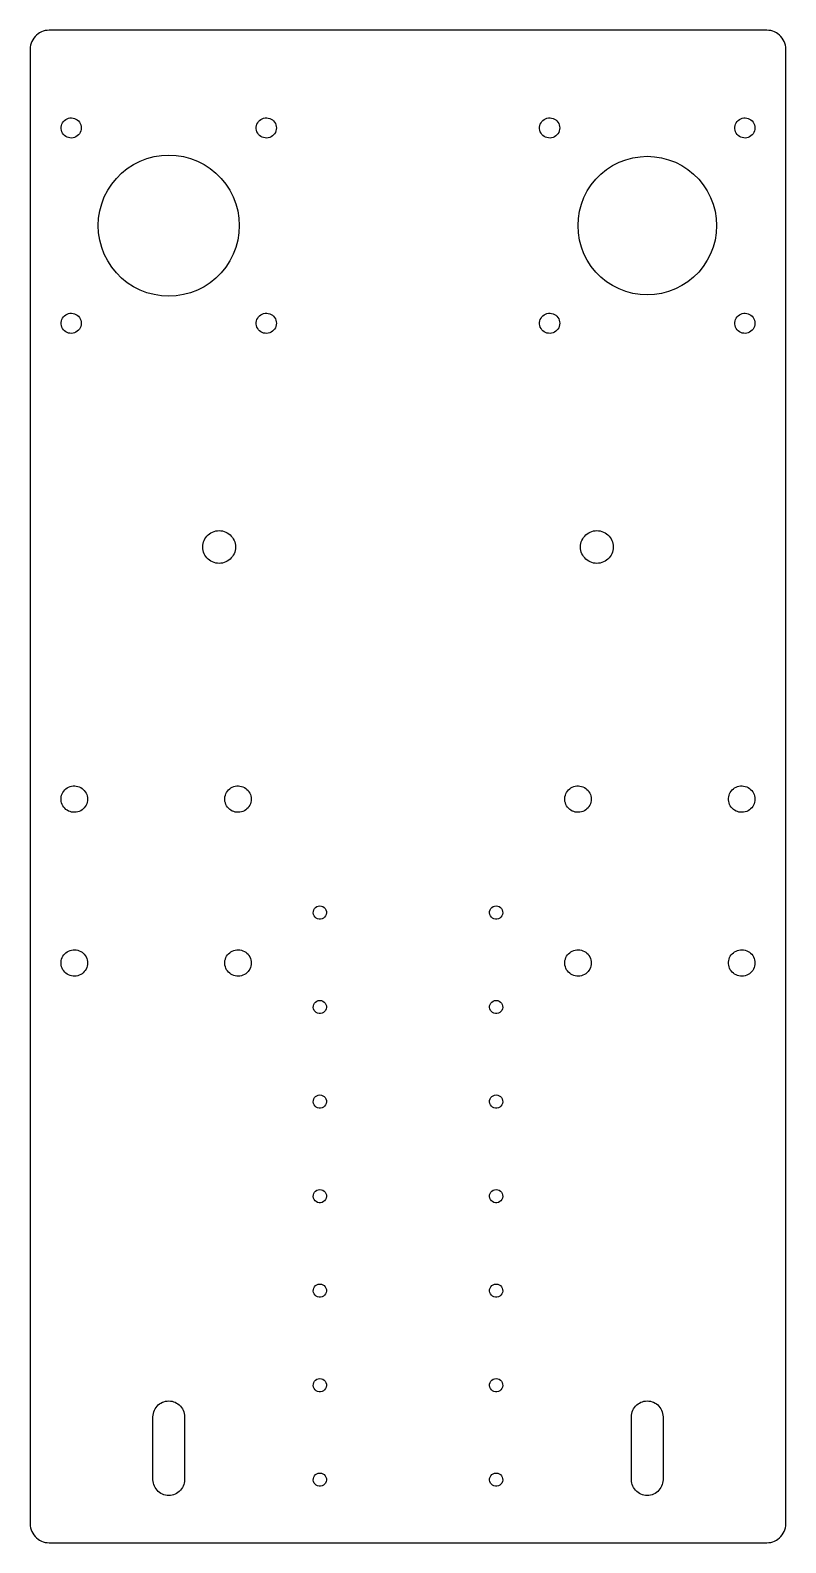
# Model space of a CAD drawing. Extents: x -60 to 60, y -120 to 120.
import ezdxf

# ---------------------------------------------------------------- set-up
doc = ezdxf.new("R2010")
doc.units = 0
doc.layers.get('0').update_dxf_attribs({"linetype": 'CONTINUOUS'})

msp = doc.modelspace()

# ---------------------------------------------------------------- linework, layer by layer
for points in [[(57.3136, -119.984), (57.6237, -119.934), (57.9271, -119.853), (58.2202, -119.741), (58.5, -119.598), (58.7634, -119.427), (59.0074, -119.229), (59.2294, -119.007), (59.4271, -118.763), (59.5981, -118.5), (59.7406, -118.22), (59.8532, -117.927), (59.9344, -117.624), (59.9836, -117.314), (60, -117), (60, 117), (59.9836, 117.314), (59.9344, 117.624), (59.8532, 117.927), (59.7406, 118.22), (59.5981, 118.5), (59.4271, 118.763), (59.2294, 119.007), (59.0074, 119.229), (58.7634, 119.427), (58.5, 119.598), (58.2202, 119.741), (57.9271, 119.853), (57.6237, 119.934), (57.3136, 119.984), (57, 120), (-57, 120), (-57.3136, 119.984), (-57.6237, 119.934), (-57.9271, 119.853), (-58.2202, 119.741), (-58.5, 119.598), (-58.7634, 119.427), (-59.0074, 119.229), (-59.2294, 119.007), (-59.4271, 118.763), (-59.5981, 118.5), (-59.7406, 118.22), (-59.8532, 117.927), (-59.9344, 117.624), (-59.9836, 117.314), (-60, 117), (-60, -117), (-59.9836, -117.314), (-59.9344, -117.624), (-59.8532, -117.927), (-59.7406, -118.22), (-59.5981, -118.5), (-59.4271, -118.763), (-59.2294, -119.007), (-59.0074, -119.229), (-58.7634, -119.427), (-58.5, -119.598), (-58.2202, -119.741), (-57.9271, -119.853), (-57.6237, -119.934), (-57.3136, -119.984), (-57, -120), (57, -120)], [(-53.6835, 102.911), (-53.924, 102.957), (-54.1545, 103.04), (-54.3697, 103.157), (-54.5645, 103.306), (-54.7344, 103.482), (-54.8753, 103.682), (-54.984, 103.902), (-55.0579, 104.135), (-55.0953, 104.378), (-55.0953, 104.622), (-55.0579, 104.865), (-54.984, 105.098), (-54.8753, 105.318), (-54.7344, 105.518), (-54.5645, 105.694), (-54.3697, 105.843), (-54.1545, 105.96), (-53.924, 106.043), (-53.6835, 106.089), (-53.4387, 106.099), (-53.1954, 106.071), (-52.9592, 106.006), (-52.7356, 105.906), (-52.53, 105.772), (-52.3472, 105.609), (-52.1913, 105.421), (-52.0661, 105.21), (-51.9746, 104.983), (-51.9188, 104.744), (-51.9, 104.5), (-51.9188, 104.256), (-51.9746, 104.017), (-52.0661, 103.79), (-52.1913, 103.579), (-52.3472, 103.391), (-52.53, 103.228), (-52.7356, 103.094), (-52.9592, 102.994), (-53.1954, 102.929), (-53.4387, 102.901)], [(-22.6835, 102.911), (-22.924, 102.957), (-23.1545, 103.04), (-23.3697, 103.157), (-23.5645, 103.306), (-23.7344, 103.482), (-23.8753, 103.682), (-23.984, 103.902), (-24.0579, 104.135), (-24.0953, 104.378), (-24.0953, 104.622), (-24.0579, 104.865), (-23.984, 105.098), (-23.8753, 105.318), (-23.7344, 105.518), (-23.5645, 105.694), (-23.3697, 105.843), (-23.1545, 105.96), (-22.924, 106.043), (-22.6835, 106.089), (-22.4387, 106.099), (-22.1954, 106.071), (-21.9592, 106.006), (-21.7356, 105.906), (-21.53, 105.772), (-21.3472, 105.609), (-21.1913, 105.421), (-21.0661, 105.21), (-20.9746, 104.983), (-20.9188, 104.744), (-20.9, 104.5), (-20.9188, 104.256), (-20.9746, 104.017), (-21.0661, 103.79), (-21.1913, 103.579), (-21.3472, 103.391), (-21.53, 103.228), (-21.7356, 103.094), (-21.9592, 102.994), (-22.1954, 102.929), (-22.4387, 102.901)], [(22.3165, 102.911), (22.076, 102.957), (21.8455, 103.04), (21.6303, 103.157), (21.4355, 103.306), (21.2656, 103.482), (21.1247, 103.682), (21.016, 103.902), (20.9421, 104.135), (20.9047, 104.378), (20.9047, 104.622), (20.9421, 104.865), (21.016, 105.098), (21.1247, 105.318), (21.2656, 105.518), (21.4355, 105.694), (21.6303, 105.843), (21.8455, 105.96), (22.076, 106.043), (22.3165, 106.089), (22.5613, 106.099), (22.8046, 106.071), (23.0408, 106.006), (23.2644, 105.906), (23.47, 105.772), (23.6528, 105.609), (23.8087, 105.421), (23.9339, 105.21), (24.0254, 104.983), (24.0812, 104.744), (24.1, 104.5), (24.0812, 104.256), (24.0254, 104.017), (23.9339, 103.79), (23.8087, 103.579), (23.6528, 103.391), (23.47, 103.228), (23.2644, 103.094), (23.0408, 102.994), (22.8046, 102.929), (22.5613, 102.901)], [(53.3165, 102.911), (53.076, 102.957), (52.8455, 103.04), (52.6303, 103.157), (52.4355, 103.306), (52.2656, 103.482), (52.1247, 103.682), (52.016, 103.902), (51.9421, 104.135), (51.9047, 104.378), (51.9047, 104.622), (51.9421, 104.865), (52.016, 105.098), (52.1247, 105.318), (52.2656, 105.518), (52.4355, 105.694), (52.6303, 105.843), (52.8455, 105.96), (53.076, 106.043), (53.3165, 106.089), (53.5613, 106.099), (53.8046, 106.071), (54.0408, 106.006), (54.2644, 105.906), (54.47, 105.772), (54.6528, 105.609), (54.8087, 105.421), (54.9339, 105.21), (55.0254, 104.983), (55.0812, 104.744), (55.1, 104.5), (55.0812, 104.256), (55.0254, 104.017), (54.9339, 103.79), (54.8087, 103.579), (54.6528, 103.391), (54.47, 103.228), (54.2644, 103.094), (54.0408, 102.994), (53.8046, 102.929), (53.5613, 102.901)], [(-39.1707, 77.8614), (-40.3286, 78.0447), (-41.461, 78.3482), (-42.5555, 78.7683), (-43.6, 79.3005), (-44.5832, 79.939), (-45.4943, 80.6768), (-46.3232, 81.5057), (-47.061, 82.4168), (-47.6995, 83.4), (-48.2317, 84.4445), (-48.6518, 85.539), (-48.9553, 86.6714), (-49.1386, 87.8293), (-49.2, 89), (-49.1386, 90.1707), (-48.9553, 91.3286), (-48.6518, 92.461), (-48.2317, 93.5555), (-47.6995, 94.6), (-47.061, 95.5832), (-46.3232, 96.4943), (-45.4943, 97.3232), (-44.5832, 98.061), (-43.6, 98.6995), (-42.5555, 99.2317), (-41.461, 99.6518), (-40.3286, 99.9553), (-39.1707, 100.139), (-38, 100.2), (-36.8293, 100.139), (-35.6714, 99.9553), (-34.539, 99.6518), (-33.4445, 99.2317), (-32.4, 98.6995), (-31.4168, 98.061), (-30.5057, 97.3232), (-29.6768, 96.4943), (-28.939, 95.5832), (-28.3005, 94.6), (-27.7683, 93.5555), (-27.3482, 92.461), (-27.0447, 91.3286), (-26.8614, 90.1707), (-26.8, 89), (-26.8614, 87.8293), (-27.0447, 86.6714), (-27.3482, 85.539), (-27.7683, 84.4445), (-28.3005, 83.4), (-28.939, 82.4168), (-29.6768, 81.5057), (-30.5057, 80.6768), (-31.4168, 79.939), (-32.4, 79.3005), (-33.4445, 78.7683), (-34.539, 78.3482), (-35.6714, 78.0447), (-36.8293, 77.8614), (-38, 77.8)], [(36.8502, 78.0603), (35.713, 78.2404), (34.6008, 78.5384), (33.5259, 78.951), (32.5, 79.4737), (31.5344, 80.1008), (30.6396, 80.8254), (29.8254, 81.6396), (29.1008, 82.5344), (28.4737, 83.5), (27.951, 84.5259), (27.5384, 85.6008), (27.2404, 86.713), (27.0603, 87.8502), (27, 89), (27.0603, 90.1498), (27.2404, 91.287), (27.5384, 92.3992), (27.951, 93.4741), (28.4737, 94.5), (29.1008, 95.4656), (29.8254, 96.3604), (30.6396, 97.1746), (31.5344, 97.8992), (32.5, 98.5263), (33.5259, 99.049), (34.6008, 99.4616), (35.713, 99.7596), (36.8502, 99.9397), (38, 100), (39.1498, 99.9397), (40.287, 99.7596), (41.3992, 99.4616), (42.4741, 99.049), (43.5, 98.5263), (44.4656, 97.8992), (45.3604, 97.1746), (46.1746, 96.3604), (46.8992, 95.4656), (47.5263, 94.5), (48.049, 93.4741), (48.4616, 92.3992), (48.7596, 91.287), (48.9397, 90.1498), (49, 89), (48.9397, 87.8502), (48.7596, 86.713), (48.4616, 85.6008), (48.049, 84.5259), (47.5263, 83.5), (46.8992, 82.5344), (46.1746, 81.6396), (45.3604, 80.8254), (44.4656, 80.1008), (43.5, 79.4737), (42.4741, 78.951), (41.3992, 78.5384), (40.287, 78.2404), (39.1498, 78.0603), (38, 78)], [(-53.6835, 71.9106), (-53.924, 71.9572), (-54.1545, 72.04), (-54.3697, 72.157), (-54.5645, 72.3055), (-54.7344, 72.482), (-54.8753, 72.6824), (-54.984, 72.9019), (-55.0579, 73.1354), (-55.0953, 73.3775), (-55.0953, 73.6225), (-55.0579, 73.8646), (-54.984, 74.0981), (-54.8753, 74.3176), (-54.7344, 74.518), (-54.5645, 74.6945), (-54.3697, 74.843), (-54.1545, 74.96), (-53.924, 75.0428), (-53.6835, 75.0894), (-53.4387, 75.0988), (-53.1954, 75.0707), (-52.9592, 75.0058), (-52.7356, 74.9056), (-52.53, 74.7725), (-52.3472, 74.6095), (-52.1913, 74.4205), (-52.0661, 74.21), (-51.9746, 73.9828), (-51.9188, 73.7442), (-51.9, 73.5), (-51.9188, 73.2558), (-51.9746, 73.0172), (-52.0661, 72.79), (-52.1913, 72.5795), (-52.3472, 72.3905), (-52.53, 72.2275), (-52.7356, 72.0944), (-52.9592, 71.9942), (-53.1954, 71.9293), (-53.4387, 71.9012)], [(-22.6835, 71.9106), (-22.924, 71.9572), (-23.1545, 72.04), (-23.3697, 72.157), (-23.5645, 72.3055), (-23.7344, 72.482), (-23.8753, 72.6824), (-23.984, 72.9019), (-24.0579, 73.1354), (-24.0953, 73.3775), (-24.0953, 73.6225), (-24.0579, 73.8646), (-23.984, 74.0981), (-23.8753, 74.3176), (-23.7344, 74.518), (-23.5645, 74.6945), (-23.3697, 74.843), (-23.1545, 74.96), (-22.924, 75.0428), (-22.6835, 75.0894), (-22.4387, 75.0988), (-22.1954, 75.0707), (-21.9592, 75.0058), (-21.7356, 74.9056), (-21.53, 74.7725), (-21.3472, 74.6095), (-21.1913, 74.4205), (-21.0661, 74.21), (-20.9746, 73.9828), (-20.9188, 73.7442), (-20.9, 73.5), (-20.9188, 73.2558), (-20.9746, 73.0172), (-21.0661, 72.79), (-21.1913, 72.5795), (-21.3472, 72.3905), (-21.53, 72.2275), (-21.7356, 72.0944), (-21.9592, 71.9942), (-22.1954, 71.9293), (-22.4387, 71.9012)], [(22.3165, 71.9106), (22.076, 71.9572), (21.8455, 72.04), (21.6303, 72.157), (21.4355, 72.3055), (21.2656, 72.482), (21.1247, 72.6824), (21.016, 72.9019), (20.9421, 73.1354), (20.9047, 73.3775), (20.9047, 73.6225), (20.9421, 73.8646), (21.016, 74.0981), (21.1247, 74.3176), (21.2656, 74.518), (21.4355, 74.6945), (21.6303, 74.843), (21.8455, 74.96), (22.076, 75.0428), (22.3165, 75.0894), (22.5613, 75.0988), (22.8046, 75.0707), (23.0408, 75.0058), (23.2644, 74.9056), (23.47, 74.7725), (23.6528, 74.6095), (23.8087, 74.4205), (23.9339, 74.21), (24.0254, 73.9828), (24.0812, 73.7442), (24.1, 73.5), (24.0812, 73.2558), (24.0254, 73.0172), (23.9339, 72.79), (23.8087, 72.5795), (23.6528, 72.3905), (23.47, 72.2275), (23.2644, 72.0944), (23.0408, 71.9942), (22.8046, 71.9293), (22.5613, 71.9012)], [(53.3165, 71.9106), (53.076, 71.9572), (52.8455, 72.04), (52.6303, 72.157), (52.4355, 72.3055), (52.2656, 72.482), (52.1247, 72.6824), (52.016, 72.9019), (51.9421, 73.1354), (51.9047, 73.3775), (51.9047, 73.6225), (51.9421, 73.8646), (52.016, 74.0981), (52.1247, 74.3176), (52.2656, 74.518), (52.4355, 74.6945), (52.6303, 74.843), (52.8455, 74.96), (53.076, 75.0428), (53.3165, 75.0894), (53.5613, 75.0988), (53.8046, 75.0707), (54.0408, 75.0058), (54.2644, 74.9056), (54.47, 74.7725), (54.6528, 74.6095), (54.8087, 74.4205), (54.9339, 74.21), (55.0254, 73.9828), (55.0812, 73.7442), (55.1, 73.5), (55.0812, 73.2558), (55.0254, 73.0172), (54.9339, 72.79), (54.8087, 72.5795), (54.6528, 72.3905), (54.47, 72.2275), (54.2644, 72.0944), (54.0408, 71.9942), (53.8046, 71.9293), (53.5613, 71.9012)], [(-30.2718, 35.4142), (-30.5406, 35.4568), (-30.8034, 35.5273), (-31.0575, 35.6248), (-31.3, 35.7483), (-31.5282, 35.8966), (-31.7397, 36.0678), (-31.9322, 36.2603), (-32.1034, 36.4718), (-32.2517, 36.7), (-32.3752, 36.9425), (-32.4727, 37.1966), (-32.5432, 37.4594), (-32.5858, 37.7282), (-32.6, 38), (-32.5858, 38.2718), (-32.5432, 38.5406), (-32.4727, 38.8034), (-32.3752, 39.0575), (-32.2517, 39.3), (-32.1034, 39.5282), (-31.9322, 39.7397), (-31.7397, 39.9322), (-31.5282, 40.1034), (-31.3, 40.2517), (-31.0575, 40.3752), (-30.8034, 40.4727), (-30.5406, 40.5432), (-30.2718, 40.5858), (-30, 40.6), (-29.7282, 40.5858), (-29.4594, 40.5432), (-29.1966, 40.4727), (-28.9425, 40.3752), (-28.7, 40.2517), (-28.4718, 40.1034), (-28.2603, 39.9322), (-28.0678, 39.7397), (-27.8966, 39.5282), (-27.7483, 39.3), (-27.6248, 39.0575), (-27.5273, 38.8034), (-27.4568, 38.5406), (-27.4142, 38.2718), (-27.4, 38), (-27.4142, 37.7282), (-27.4568, 37.4594), (-27.5273, 37.1966), (-27.6248, 36.9425), (-27.7483, 36.7), (-27.8966, 36.4718), (-28.0678, 36.2603), (-28.2603, 36.0678), (-28.4718, 35.8966), (-28.7, 35.7483), (-28.9425, 35.6248), (-29.1966, 35.5273), (-29.4594, 35.4568), (-29.7282, 35.4142), (-30, 35.4)], [(29.7282, 35.4142), (29.4594, 35.4568), (29.1966, 35.5273), (28.9425, 35.6248), (28.7, 35.7483), (28.4718, 35.8966), (28.2603, 36.0678), (28.0678, 36.2603), (27.8966, 36.4718), (27.7483, 36.7), (27.6248, 36.9425), (27.5273, 37.1966), (27.4568, 37.4594), (27.4142, 37.7282), (27.4, 38), (27.4142, 38.2718), (27.4568, 38.5406), (27.5273, 38.8034), (27.6248, 39.0575), (27.7483, 39.3), (27.8966, 39.5282), (28.0678, 39.7397), (28.2603, 39.9322), (28.4718, 40.1034), (28.7, 40.2517), (28.9425, 40.3752), (29.1966, 40.4727), (29.4594, 40.5432), (29.7282, 40.5858), (30, 40.6), (30.2718, 40.5858), (30.5406, 40.5432), (30.8034, 40.4727), (31.0575, 40.3752), (31.3, 40.2517), (31.5282, 40.1034), (31.7397, 39.9322), (31.9322, 39.7397), (32.1034, 39.5282), (32.2517, 39.3), (32.3752, 39.0575), (32.4727, 38.8034), (32.5432, 38.5406), (32.5858, 38.2718), (32.6, 38), (32.5858, 37.7282), (32.5432, 37.4594), (32.4727, 37.1966), (32.3752, 36.9425), (32.2517, 36.7), (32.1034, 36.4718), (31.9322, 36.2603), (31.7397, 36.0678), (31.5282, 35.8966), (31.3, 35.7483), (31.0575, 35.6248), (30.8034, 35.5273), (30.5406, 35.4568), (30.2718, 35.4142), (30, 35.4)], [(-53.1865, -4.0917), (-53.4326, -4.05497), (-53.6726, -3.98939), (-53.9031, -3.89588), (-54.121, -3.77575), (-54.3232, -3.6307), (-54.5068, -3.46276), (-54.6692, -3.27428), (-54.8082, -3.06792), (-54.9218, -2.84656), (-55.0084, -2.61332), (-55.0669, -2.37147), (-55.0963, -2.12441), (-55.0963, -1.87559), (-55.0669, -1.62853), (-55.0084, -1.38668), (-54.9218, -1.15344), (-54.8082, -0.93209), (-54.6692, -0.72572), (-54.5068, -0.53724), (-54.3232, -0.3693), (-54.121, -0.22425), (-53.9031, -0.10412), (-53.6726, -0.01061), (-53.4326, 0.05497), (-53.1865, 0.0917), (-52.9378, 0.09908), (-52.6899, 0.07698), (-52.4465, 0.02573), (-52.2108, -0.05395), (-51.9861, -0.16096), (-51.7757, -0.29378), (-51.5825, -0.45055), (-51.4092, -0.62907), (-51.2582, -0.82684), (-51.1317, -1.04108), (-51.0314, -1.26878), (-50.9588, -1.50674), (-50.9147, -1.75163), (-50.9, -2), (-50.9147, -2.24837), (-50.9588, -2.49326), (-51.0314, -2.73122), (-51.1317, -2.95892), (-51.2582, -3.17316), (-51.4092, -3.37093), (-51.5825, -3.54945), (-51.7757, -3.70622), (-51.9861, -3.83904), (-52.2108, -3.94605), (-52.4465, -4.02573), (-52.6899, -4.07698), (-52.9378, -4.09908)], [(-27.1865, -4.0917), (-27.4326, -4.05497), (-27.6726, -3.98939), (-27.9031, -3.89588), (-28.121, -3.77575), (-28.3232, -3.6307), (-28.5068, -3.46276), (-28.6692, -3.27428), (-28.8082, -3.06792), (-28.9218, -2.84656), (-29.0084, -2.61332), (-29.0669, -2.37147), (-29.0963, -2.12441), (-29.0963, -1.87559), (-29.0669, -1.62853), (-29.0084, -1.38668), (-28.9218, -1.15344), (-28.8082, -0.93209), (-28.6692, -0.72572), (-28.5068, -0.53724), (-28.3232, -0.3693), (-28.121, -0.22425), (-27.9031, -0.10412), (-27.6726, -0.01061), (-27.4326, 0.05497), (-27.1865, 0.0917), (-26.9378, 0.09908), (-26.6899, 0.07698), (-26.4465, 0.02573), (-26.2108, -0.05395), (-25.9861, -0.16096), (-25.7757, -0.29378), (-25.5825, -0.45055), (-25.4092, -0.62907), (-25.2582, -0.82684), (-25.1317, -1.04108), (-25.0314, -1.26878), (-24.9588, -1.50674), (-24.9147, -1.75163), (-24.9, -2), (-24.9147, -2.24837), (-24.9588, -2.49326), (-25.0314, -2.73122), (-25.1317, -2.95892), (-25.2582, -3.17316), (-25.4092, -3.37093), (-25.5825, -3.54945), (-25.7757, -3.70622), (-25.9861, -3.83904), (-26.2108, -3.94605), (-26.4465, -4.02573), (-26.6899, -4.07698), (-26.9378, -4.09908)], [(26.8135, -4.0917), (26.5674, -4.05497), (26.3274, -3.98939), (26.0969, -3.89588), (25.879, -3.77575), (25.6768, -3.6307), (25.4932, -3.46276), (25.3308, -3.27428), (25.1918, -3.06792), (25.0782, -2.84656), (24.9916, -2.61332), (24.9331, -2.37147), (24.9037, -2.12441), (24.9037, -1.87559), (24.9331, -1.62853), (24.9916, -1.38668), (25.0782, -1.15344), (25.1918, -0.93209), (25.3308, -0.72572), (25.4932, -0.53724), (25.6768, -0.3693), (25.879, -0.22425), (26.0969, -0.10412), (26.3274, -0.01061), (26.5674, 0.05497), (26.8135, 0.0917), (27.0622, 0.09908), (27.3101, 0.07698), (27.5535, 0.02573), (27.7892, -0.05395), (28.0139, -0.16096), (28.2243, -0.29378), (28.4175, -0.45055), (28.5908, -0.62907), (28.7418, -0.82684), (28.8683, -1.04108), (28.9686, -1.26878), (29.0412, -1.50674), (29.0853, -1.75163), (29.1, -2), (29.0853, -2.24837), (29.0412, -2.49326), (28.9686, -2.73122), (28.8683, -2.95892), (28.7418, -3.17316), (28.5908, -3.37093), (28.4175, -3.54945), (28.2243, -3.70622), (28.0139, -3.83904), (27.7892, -3.94605), (27.5535, -4.02573), (27.3101, -4.07698), (27.0622, -4.09908)], [(52.8135, -4.0917), (52.5674, -4.05497), (52.3274, -3.98939), (52.0969, -3.89588), (51.879, -3.77575), (51.6768, -3.6307), (51.4932, -3.46276), (51.3308, -3.27428), (51.1918, -3.06792), (51.0782, -2.84656), (50.9916, -2.61332), (50.9331, -2.37147), (50.9037, -2.12441), (50.9037, -1.87559), (50.9331, -1.62853), (50.9916, -1.38668), (51.0782, -1.15344), (51.1918, -0.93209), (51.3308, -0.72572), (51.4932, -0.53724), (51.6768, -0.3693), (51.879, -0.22425), (52.0969, -0.10412), (52.3274, -0.01061), (52.5674, 0.05497), (52.8135, 0.0917), (53.0622, 0.09908), (53.3101, 0.07698), (53.5535, 0.02573), (53.7892, -0.05395), (54.0139, -0.16096), (54.2243, -0.29378), (54.4175, -0.45055), (54.5908, -0.62907), (54.7418, -0.82684), (54.8683, -1.04108), (54.9686, -1.26878), (55.0412, -1.50674), (55.0853, -1.75163), (55.1, -2), (55.0853, -2.24837), (55.0412, -2.49326), (54.9686, -2.73122), (54.8683, -2.95892), (54.7418, -3.17316), (54.5908, -3.37093), (54.4175, -3.54945), (54.2243, -3.70622), (54.0139, -3.83904), (53.7892, -3.94605), (53.5535, -4.02573), (53.3101, -4.07698), (53.0622, -4.09908)], [(-14.1219, -21.0429), (-14.3591, -20.9867), (-14.577, -20.8773), (-14.7637, -20.7206), (-14.9093, -20.525), (-15.0059, -20.3011), (-15.0482, -20.0611), (-15.034, -19.8177), (-14.9641, -19.5841), (-14.8422, -19.373), (-14.6749, -19.1957), (-14.4712, -19.0617), (-14.2421, -18.9783), (-14, -18.95), (-13.7579, -18.9783), (-13.5288, -19.0617), (-13.3251, -19.1957), (-13.1578, -19.373), (-13.0359, -19.5841), (-12.966, -19.8177), (-12.9518, -20.0611), (-12.9941, -20.3011), (-13.0907, -20.525), (-13.2363, -20.7206), (-13.423, -20.8773), (-13.6409, -20.9867), (-13.8781, -21.0429)], [(13.8781, -21.0429), (13.6409, -20.9867), (13.423, -20.8773), (13.2363, -20.7206), (13.0907, -20.525), (12.9941, -20.3011), (12.9518, -20.0611), (12.966, -19.8177), (13.0359, -19.5841), (13.1578, -19.373), (13.3251, -19.1957), (13.5288, -19.0617), (13.7579, -18.9783), (14, -18.95), (14.2421, -18.9783), (14.4712, -19.0617), (14.6749, -19.1957), (14.8422, -19.373), (14.9641, -19.5841), (15.034, -19.8177), (15.0482, -20.0611), (15.0059, -20.3011), (14.9093, -20.525), (14.7637, -20.7206), (14.577, -20.8773), (14.3591, -20.9867), (14.1219, -21.0429)], [(-53.1865, -30.0917), (-53.4326, -30.055), (-53.6726, -29.9894), (-53.9031, -29.8959), (-54.121, -29.7758), (-54.3232, -29.6307), (-54.5068, -29.4628), (-54.6692, -29.2743), (-54.8082, -29.0679), (-54.9218, -28.8466), (-55.0084, -28.6133), (-55.0669, -28.3715), (-55.0963, -28.1244), (-55.0963, -27.8756), (-55.0669, -27.6285), (-55.0084, -27.3867), (-54.9218, -27.1534), (-54.8082, -26.9321), (-54.6692, -26.7257), (-54.5068, -26.5372), (-54.3232, -26.3693), (-54.121, -26.2242), (-53.9031, -26.1041), (-53.6726, -26.0106), (-53.4326, -25.945), (-53.1865, -25.9083), (-52.9378, -25.9009), (-52.6899, -25.923), (-52.4465, -25.9743), (-52.2108, -26.054), (-51.9861, -26.161), (-51.7757, -26.2938), (-51.5825, -26.4506), (-51.4092, -26.6291), (-51.2582, -26.8268), (-51.1317, -27.0411), (-51.0314, -27.2688), (-50.9588, -27.5067), (-50.9147, -27.7516), (-50.9, -28), (-50.9147, -28.2484), (-50.9588, -28.4933), (-51.0314, -28.7312), (-51.1317, -28.9589), (-51.2582, -29.1732), (-51.4092, -29.3709), (-51.5825, -29.5494), (-51.7757, -29.7062), (-51.9861, -29.839), (-52.2108, -29.946), (-52.4465, -30.0257), (-52.6899, -30.077), (-52.9378, -30.0991)], [(-27.1865, -30.0917), (-27.4326, -30.055), (-27.6726, -29.9894), (-27.9031, -29.8959), (-28.121, -29.7758), (-28.3232, -29.6307), (-28.5068, -29.4628), (-28.6692, -29.2743), (-28.8082, -29.0679), (-28.9218, -28.8466), (-29.0084, -28.6133), (-29.0669, -28.3715), (-29.0963, -28.1244), (-29.0963, -27.8756), (-29.0669, -27.6285), (-29.0084, -27.3867), (-28.9218, -27.1534), (-28.8082, -26.9321), (-28.6692, -26.7257), (-28.5068, -26.5372), (-28.3232, -26.3693), (-28.121, -26.2242), (-27.9031, -26.1041), (-27.6726, -26.0106), (-27.4326, -25.945), (-27.1865, -25.9083), (-26.9378, -25.9009), (-26.6899, -25.923), (-26.4465, -25.9743), (-26.2108, -26.054), (-25.9861, -26.161), (-25.7757, -26.2938), (-25.5825, -26.4506), (-25.4092, -26.6291), (-25.2582, -26.8268), (-25.1317, -27.0411), (-25.0314, -27.2688), (-24.9588, -27.5067), (-24.9147, -27.7516), (-24.9, -28), (-24.9147, -28.2484), (-24.9588, -28.4933), (-25.0314, -28.7312), (-25.1317, -28.9589), (-25.2582, -29.1732), (-25.4092, -29.3709), (-25.5825, -29.5494), (-25.7757, -29.7062), (-25.9861, -29.839), (-26.2108, -29.946), (-26.4465, -30.0257), (-26.6899, -30.077), (-26.9378, -30.0991)], [(26.8135, -30.0917), (26.5674, -30.055), (26.3274, -29.9894), (26.0969, -29.8959), (25.879, -29.7758), (25.6768, -29.6307), (25.4932, -29.4628), (25.3308, -29.2743), (25.1918, -29.0679), (25.0782, -28.8466), (24.9916, -28.6133), (24.9331, -28.3715), (24.9037, -28.1244), (24.9037, -27.8756), (24.9331, -27.6285), (24.9916, -27.3867), (25.0782, -27.1534), (25.1918, -26.9321), (25.3308, -26.7257), (25.4932, -26.5372), (25.6768, -26.3693), (25.879, -26.2242), (26.0969, -26.1041), (26.3274, -26.0106), (26.5674, -25.945), (26.8135, -25.9083), (27.0622, -25.9009), (27.3101, -25.923), (27.5535, -25.9743), (27.7892, -26.054), (28.0139, -26.161), (28.2243, -26.2938), (28.4175, -26.4506), (28.5908, -26.6291), (28.7418, -26.8268), (28.8683, -27.0411), (28.9686, -27.2688), (29.0412, -27.5067), (29.0853, -27.7516), (29.1, -28), (29.0853, -28.2484), (29.0412, -28.4933), (28.9686, -28.7312), (28.8683, -28.9589), (28.7418, -29.1732), (28.5908, -29.3709), (28.4175, -29.5494), (28.2243, -29.7062), (28.0139, -29.839), (27.7892, -29.946), (27.5535, -30.0257), (27.3101, -30.077), (27.0622, -30.0991)], [(52.8135, -30.0917), (52.5674, -30.055), (52.3274, -29.9894), (52.0969, -29.8959), (51.879, -29.7758), (51.6768, -29.6307), (51.4932, -29.4628), (51.3308, -29.2743), (51.1918, -29.0679), (51.0782, -28.8466), (50.9916, -28.6133), (50.9331, -28.3715), (50.9037, -28.1244), (50.9037, -27.8756), (50.9331, -27.6285), (50.9916, -27.3867), (51.0782, -27.1534), (51.1918, -26.9321), (51.3308, -26.7257), (51.4932, -26.5372), (51.6768, -26.3693), (51.879, -26.2242), (52.0969, -26.1041), (52.3274, -26.0106), (52.5674, -25.945), (52.8135, -25.9083), (53.0622, -25.9009), (53.3101, -25.923), (53.5535, -25.9743), (53.7892, -26.054), (54.0139, -26.161), (54.2243, -26.2938), (54.4175, -26.4506), (54.5908, -26.6291), (54.7418, -26.8268), (54.8683, -27.0411), (54.9686, -27.2688), (55.0412, -27.5067), (55.0853, -27.7516), (55.1, -28), (55.0853, -28.2484), (55.0412, -28.4933), (54.9686, -28.7312), (54.8683, -28.9589), (54.7418, -29.1732), (54.5908, -29.3709), (54.4175, -29.5494), (54.2243, -29.7062), (54.0139, -29.839), (53.7892, -29.946), (53.5535, -30.0257), (53.3101, -30.077), (53.0622, -30.0991)], [(-14.1219, -36.0429), (-14.3591, -35.9867), (-14.577, -35.8773), (-14.7637, -35.7206), (-14.9093, -35.525), (-15.0059, -35.3011), (-15.0482, -35.0611), (-15.034, -34.8177), (-14.9641, -34.5841), (-14.8422, -34.373), (-14.6749, -34.1957), (-14.4712, -34.0617), (-14.2421, -33.9783), (-14, -33.95), (-13.7579, -33.9783), (-13.5288, -34.0617), (-13.3251, -34.1957), (-13.1578, -34.373), (-13.0359, -34.5841), (-12.966, -34.8177), (-12.9518, -35.0611), (-12.9941, -35.3011), (-13.0907, -35.525), (-13.2363, -35.7206), (-13.423, -35.8773), (-13.6409, -35.9867), (-13.8781, -36.0429)], [(13.8781, -36.0429), (13.6409, -35.9867), (13.423, -35.8773), (13.2363, -35.7206), (13.0907, -35.525), (12.9941, -35.3011), (12.9518, -35.0611), (12.966, -34.8177), (13.0359, -34.5841), (13.1578, -34.373), (13.3251, -34.1957), (13.5288, -34.0617), (13.7579, -33.9783), (14, -33.95), (14.2421, -33.9783), (14.4712, -34.0617), (14.6749, -34.1957), (14.8422, -34.373), (14.9641, -34.5841), (15.034, -34.8177), (15.0482, -35.0611), (15.0059, -35.3011), (14.9093, -35.525), (14.7637, -35.7206), (14.577, -35.8773), (14.3591, -35.9867), (14.1219, -36.0429)], [(-14.1219, -51.0429), (-14.3591, -50.9867), (-14.577, -50.8773), (-14.7637, -50.7206), (-14.9093, -50.525), (-15.0059, -50.3011), (-15.0482, -50.0611), (-15.034, -49.8177), (-14.9641, -49.5841), (-14.8422, -49.373), (-14.6749, -49.1957), (-14.4712, -49.0617), (-14.2421, -48.9783), (-14, -48.95), (-13.7579, -48.9783), (-13.5288, -49.0617), (-13.3251, -49.1957), (-13.1578, -49.373), (-13.0359, -49.5841), (-12.966, -49.8177), (-12.9518, -50.0611), (-12.9941, -50.3011), (-13.0907, -50.525), (-13.2363, -50.7206), (-13.423, -50.8773), (-13.6409, -50.9867), (-13.8781, -51.0429)], [(13.8781, -51.0429), (13.6409, -50.9867), (13.423, -50.8773), (13.2363, -50.7206), (13.0907, -50.525), (12.9941, -50.3011), (12.9518, -50.0611), (12.966, -49.8177), (13.0359, -49.5841), (13.1578, -49.373), (13.3251, -49.1957), (13.5288, -49.0617), (13.7579, -48.9783), (14, -48.95), (14.2421, -48.9783), (14.4712, -49.0617), (14.6749, -49.1957), (14.8422, -49.373), (14.9641, -49.5841), (15.034, -49.8177), (15.0482, -50.0611), (15.0059, -50.3011), (14.9093, -50.525), (14.7637, -50.7206), (14.577, -50.8773), (14.3591, -50.9867), (14.1219, -51.0429)], [(-14.1219, -66.0429), (-14.3591, -65.9867), (-14.577, -65.8773), (-14.7637, -65.7206), (-14.9093, -65.525), (-15.0059, -65.3011), (-15.0482, -65.0611), (-15.034, -64.8177), (-14.9641, -64.5841), (-14.8422, -64.373), (-14.6749, -64.1957), (-14.4712, -64.0617), (-14.2421, -63.9783), (-14, -63.95), (-13.7579, -63.9783), (-13.5288, -64.0617), (-13.3251, -64.1957), (-13.1578, -64.373), (-13.0359, -64.5841), (-12.966, -64.8177), (-12.9518, -65.0611), (-12.9941, -65.3011), (-13.0907, -65.525), (-13.2363, -65.7206), (-13.423, -65.8773), (-13.6409, -65.9867), (-13.8781, -66.0429)], [(13.8781, -66.0429), (13.6409, -65.9867), (13.423, -65.8773), (13.2363, -65.7206), (13.0907, -65.525), (12.9941, -65.3011), (12.9518, -65.0611), (12.966, -64.8177), (13.0359, -64.5841), (13.1578, -64.373), (13.3251, -64.1957), (13.5288, -64.0617), (13.7579, -63.9783), (14, -63.95), (14.2421, -63.9783), (14.4712, -64.0617), (14.6749, -64.1957), (14.8422, -64.373), (14.9641, -64.5841), (15.034, -64.8177), (15.0482, -65.0611), (15.0059, -65.3011), (14.9093, -65.525), (14.7637, -65.7206), (14.577, -65.8773), (14.3591, -65.9867), (14.1219, -66.0429)], [(-14.1219, -81.0429), (-14.3591, -80.9867), (-14.577, -80.8773), (-14.7637, -80.7206), (-14.9093, -80.525), (-15.0059, -80.3011), (-15.0482, -80.0611), (-15.034, -79.8177), (-14.9641, -79.5841), (-14.8422, -79.373), (-14.6749, -79.1957), (-14.4712, -79.0617), (-14.2421, -78.9783), (-14, -78.95), (-13.7579, -78.9783), (-13.5288, -79.0617), (-13.3251, -79.1957), (-13.1578, -79.373), (-13.0359, -79.5841), (-12.966, -79.8177), (-12.9518, -80.0611), (-12.9941, -80.3011), (-13.0907, -80.525), (-13.2363, -80.7206), (-13.423, -80.8773), (-13.6409, -80.9867), (-13.8781, -81.0429)], [(13.8781, -81.0429), (13.6409, -80.9867), (13.423, -80.8773), (13.2363, -80.7206), (13.0907, -80.525), (12.9941, -80.3011), (12.9518, -80.0611), (12.966, -79.8177), (13.0359, -79.5841), (13.1578, -79.373), (13.3251, -79.1957), (13.5288, -79.0617), (13.7579, -78.9783), (14, -78.95), (14.2421, -78.9783), (14.4712, -79.0617), (14.6749, -79.1957), (14.8422, -79.373), (14.9641, -79.5841), (15.034, -79.8177), (15.0482, -80.0611), (15.0059, -80.3011), (14.9093, -80.525), (14.7637, -80.7206), (14.577, -80.8773), (14.3591, -80.9867), (14.1219, -81.0429)], [(-14.1219, -96.0429), (-14.3591, -95.9867), (-14.577, -95.8773), (-14.7637, -95.7206), (-14.9093, -95.525), (-15.0059, -95.3011), (-15.0482, -95.0611), (-15.034, -94.8177), (-14.9641, -94.5841), (-14.8422, -94.373), (-14.6749, -94.1957), (-14.4712, -94.0617), (-14.2421, -93.9783), (-14, -93.95), (-13.7579, -93.9783), (-13.5288, -94.0617), (-13.3251, -94.1957), (-13.1578, -94.373), (-13.0359, -94.5841), (-12.966, -94.8177), (-12.9518, -95.0611), (-12.9941, -95.3011), (-13.0907, -95.525), (-13.2363, -95.7206), (-13.423, -95.8773), (-13.6409, -95.9867), (-13.8781, -96.0429)], [(13.8781, -96.0429), (13.6409, -95.9867), (13.423, -95.8773), (13.2363, -95.7206), (13.0907, -95.525), (12.9941, -95.3011), (12.9518, -95.0611), (12.966, -94.8177), (13.0359, -94.5841), (13.1578, -94.373), (13.3251, -94.1957), (13.5288, -94.0617), (13.7579, -93.9783), (14, -93.95), (14.2421, -93.9783), (14.4712, -94.0617), (14.6749, -94.1957), (14.8422, -94.373), (14.9641, -94.5841), (15.034, -94.8177), (15.0482, -95.0611), (15.0059, -95.3011), (14.9093, -95.525), (14.7637, -95.7206), (14.577, -95.8773), (14.3591, -95.9867), (14.1219, -96.0429)], [(-38.2613, -112.486), (-38.5198, -112.445), (-38.7725, -112.378), (-39.0168, -112.284), (-39.25, -112.165), (-39.4695, -112.023), (-39.6728, -111.858), (-39.8579, -111.673), (-40.0225, -111.469), (-40.1651, -111.25), (-40.2839, -111.017), (-40.3776, -110.773), (-40.4454, -110.52), (-40.4863, -110.261), (-40.5, -110), (-40.5, -100), (-40.4863, -99.7387), (-40.4454, -99.4802), (-40.3776, -99.2275), (-40.2839, -98.9832), (-40.1651, -98.75), (-40.0225, -98.5305), (-39.8579, -98.3272), (-39.6728, -98.1421), (-39.4695, -97.9775), (-39.25, -97.8349), (-39.0168, -97.7161), (-38.7725, -97.6224), (-38.5198, -97.5546), (-38.2613, -97.5137), (-38, -97.5), (-37.7387, -97.5137), (-37.4802, -97.5546), (-37.2275, -97.6224), (-36.9832, -97.7161), (-36.75, -97.8349), (-36.5305, -97.9775), (-36.3272, -98.1421), (-36.1421, -98.3272), (-35.9775, -98.5305), (-35.8349, -98.75), (-35.7161, -98.9832), (-35.6224, -99.2275), (-35.5546, -99.4802), (-35.5137, -99.7387), (-35.5, -100), (-35.5, -110), (-35.5137, -110.261), (-35.5546, -110.52), (-35.6224, -110.773), (-35.7161, -111.017), (-35.8349, -111.25), (-35.9775, -111.469), (-36.1421, -111.673), (-36.3272, -111.858), (-36.5305, -112.023), (-36.75, -112.165), (-36.9832, -112.284), (-37.2275, -112.378), (-37.4802, -112.445), (-37.7387, -112.486), (-38, -112.5)], [(37.7387, -112.486), (37.4802, -112.445), (37.2275, -112.378), (36.9832, -112.284), (36.75, -112.165), (36.5305, -112.023), (36.3272, -111.858), (36.1421, -111.673), (35.9775, -111.469), (35.8349, -111.25), (35.7161, -111.017), (35.6224, -110.773), (35.5546, -110.52), (35.5137, -110.261), (35.5, -110), (35.5, -100), (35.5137, -99.7387), (35.5546, -99.4802), (35.6224, -99.2275), (35.7161, -98.9832), (35.8349, -98.75), (35.9775, -98.5305), (36.1421, -98.3272), (36.3272, -98.1421), (36.5305, -97.9775), (36.75, -97.8349), (36.9832, -97.7161), (37.2275, -97.6224), (37.4802, -97.5546), (37.7387, -97.5137), (38, -97.5), (38.2613, -97.5137), (38.5198, -97.5546), (38.7725, -97.6224), (39.0168, -97.7161), (39.25, -97.8349), (39.4695, -97.9775), (39.6728, -98.1421), (39.8579, -98.3272), (40.0225, -98.5305), (40.1651, -98.75), (40.2839, -98.9832), (40.3776, -99.2275), (40.4454, -99.4802), (40.4863, -99.7387), (40.5, -100), (40.5, -110), (40.4863, -110.261), (40.4454, -110.52), (40.3776, -110.773), (40.2839, -111.017), (40.1651, -111.25), (40.0225, -111.469), (39.8579, -111.673), (39.6728, -111.858), (39.4695, -112.023), (39.25, -112.165), (39.0168, -112.284), (38.7725, -112.378), (38.5198, -112.445), (38.2613, -112.486), (38, -112.5)], [(-14.1219, -111.043), (-14.3591, -110.987), (-14.577, -110.877), (-14.7637, -110.721), (-14.9093, -110.525), (-15.0059, -110.301), (-15.0482, -110.061), (-15.034, -109.818), (-14.9641, -109.584), (-14.8422, -109.373), (-14.6749, -109.196), (-14.4712, -109.062), (-14.2421, -108.978), (-14, -108.95), (-13.7579, -108.978), (-13.5288, -109.062), (-13.3251, -109.196), (-13.1578, -109.373), (-13.0359, -109.584), (-12.966, -109.818), (-12.9518, -110.061), (-12.9941, -110.301), (-13.0907, -110.525), (-13.2363, -110.721), (-13.423, -110.877), (-13.6409, -110.987), (-13.8781, -111.043)], [(13.8781, -111.043), (13.6409, -110.987), (13.423, -110.877), (13.2363, -110.721), (13.0907, -110.525), (12.9941, -110.301), (12.9518, -110.061), (12.966, -109.818), (13.0359, -109.584), (13.1578, -109.373), (13.3251, -109.196), (13.5288, -109.062), (13.7579, -108.978), (14, -108.95), (14.2421, -108.978), (14.4712, -109.062), (14.6749, -109.196), (14.8422, -109.373), (14.9641, -109.584), (15.034, -109.818), (15.0482, -110.061), (15.0059, -110.301), (14.9093, -110.525), (14.7637, -110.721), (14.577, -110.877), (14.3591, -110.987), (14.1219, -111.043)]]:
    msp.add_lwpolyline(points, close=True)

doc.saveas('drawing.dxf')
